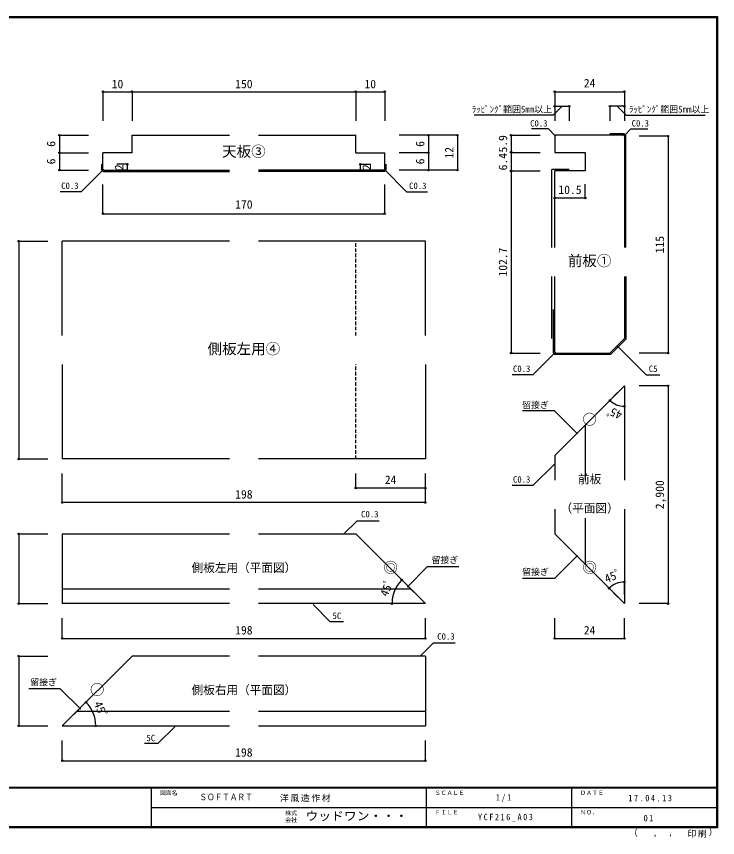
# Model space of a CAD drawing. Units: millimetres on the paper. Extents: x -195 to 195, y -143 to 140.
# Drawn here: x -46.3 to 195, y -143.1 to 139.7 of the extents above; entities that cross this region are included whole.
import ezdxf
from ezdxf.enums import TextEntityAlignment as Align

# ---------------------------------------------------------------- set-up
doc = ezdxf.new("R2010")
doc.units = ezdxf.units.MM
doc.header["$PDMODE"] = 32
doc.header["$PDSIZE"] = 0.5
doc.linetypes.add('DASHED1', pattern=[1.8, 1.2, -0.6])
for name, color, linetype in [('0-1_前板', 2, 'Continuous'), ('0-3_天板', 2, 'Continuous'), ('0-4_側板左用', 2, 'Continuous'), ('0-5_側板右用', 7, 'Continuous'), ('0-6_シート', 7, 'Continuous'), ('0-A_文字', 4, 'Continuous'), ('0-B_寸法', 7, 'Continuous'), ('F-1_枠', 6, 'Continuous'), ('F-A_文字', 7, 'Continuous')]:
    doc.layers.add(name, color=color, linetype=linetype)
doc.styles.add('HG明朝B', font='')
doc.styles.add('ＭＳ ゴシック', font='')
doc.styles.get('HG明朝B').set_extended_font_data('HG明朝B')
doc.styles.get('ＭＳ ゴシック').set_extended_font_data('MS Gothic')

msp = doc.modelspace()

# ---------------------------------------------------------------- linework, layer by layer
at = {"layer": '0-1_前板'}
for p, q in [((139.257, 98.754), (138.957, 98.454)), ((138.957, 98.454), (138.957, 92.854)), ((162.657, 98.754), (139.257, 98.754)), ((162.657, 98.754), (162.957, 98.454)), ((162.957, 98.454), (162.957, 60.104)), ((138.957, 92.854), (149.457, 92.854)), ((149.457, 92.854), (149.457, 86.454)), ((149.457, 86.454), (138.957, 86.454)), ((138.957, 60.104), (138.957, 86.454)), ((138.957, 24.054), (138.957, 50.104)), ((162.957, 50.104), (162.957, 28.754)), ((162.957, 28.754), (157.957, 23.754)), ((138.957, 24.054), (139.257, 23.754)), ((139.257, 23.754), (157.957, 23.754))]:
    msp.add_line(p, q, dxfattribs=at)
at = {"layer": '0-3_天板'}
for p, q in [((-6.534, 92.754), (-6.534, 98.754)), ((-6.534, 98.754), (26.966, 98.754)), ((36.966, 98.754), (70.466, 98.754)), ((70.466, 92.754), (70.466, 98.754)), ((-6.534, 92.754), (-16.534, 92.754)), ((-16.534, 87.054), (-16.534, 92.754)), ((70.466, 92.754), (80.466, 92.754)), ((80.466, 87.054), (80.466, 92.754)), ((-16.534, 87.054), (-16.234, 86.754)), ((-16.234, 86.754), (26.966, 86.754)), ((80.166, 86.754), (36.966, 86.754)), ((80.466, 87.054), (80.166, 86.754))]:
    msp.add_line(p, q, dxfattribs=at)
at = {"layer": '0-3_天板', "color": 7}
for p, q in [((162.957, 12.49), (162.957, -20.01)), ((138.957, -30.01), (138.957, -38.51)), ((162.957, -30.01), (162.957, -62.51)), ((162.957, -62.51), (138.957, -38.51))]:
    msp.add_line(p, q, dxfattribs=at)
msp.add_lwpolyline([(162.957, 12.49), (138.957, -11.51), (138.957, -20.01)], dxfattribs=at)
at = {"layer": '0-4_側板左用'}
for p, q in [((-30.534, 29.785), (-30.534, 62.285)), ((26.966, 62.285), (-30.534, 62.285)), ((94.466, 62.285), (36.966, 62.285)), ((94.466, 29.785), (94.466, 62.285)), ((-30.534, 19.785), (-30.534, -12.715)), ((94.466, 19.785), (94.466, -12.715)), ((26.966, -12.715), (-30.534, -12.715)), ((94.466, -12.715), (36.966, -12.715))]:
    msp.add_line(p, q, dxfattribs=at)
at = {"layer": '0-4_側板左用', "color": 7, "linetype": 'DASHED1'}
for p, q in [((70.466, 29.785), (70.466, 62.285)), ((70.466, -12.715), (70.466, 19.785))]:
    msp.add_line(p, q, dxfattribs=at)
at = {"layer": '0-4_側板左用', "color": 7}
for p, q in [((-30.534, -38.51), (26.966, -38.51)), ((-30.534, -38.51), (-30.534, -62.51)), ((36.966, -38.51), (70.466, -38.51)), ((94.466, -62.51), (70.466, -38.51)), ((26.966, -62.51), (-30.534, -62.51)), ((94.466, -62.51), (36.966, -62.51))]:
    msp.add_line(p, q, dxfattribs=at)
at = {"layer": '0-4_側板左用', "color": 4}
for p, q in [((26.966, -57.51), (-30.534, -57.51)), ((89.466, -57.51), (36.966, -57.51))]:
    msp.add_line(p, q, dxfattribs=at)
at = {"layer": '0-5_側板右用', "color": 4}
for p, q in [((149.457, -1.01), (149.457, -20.01)), ((149.457, -33.037), (149.457, -49.01)), ((-25.534, -99.594), (26.966, -99.594)), ((36.966, -99.594), (94.466, -99.594))]:
    msp.add_line(p, q, dxfattribs=at)
at = {"layer": '0-5_側板右用'}
for p, q in [((-30.534, -104.594), (-6.534, -80.594)), ((26.966, -80.594), (-6.534, -80.594)), ((94.466, -80.594), (36.966, -80.594)), ((94.466, -80.594), (94.466, -104.594)), ((-30.534, -104.594), (26.966, -104.594)), ((36.966, -104.594), (94.466, -104.594))]:
    msp.add_line(p, q, dxfattribs=at)
at = {"layer": '0-6_シート'}
for p, q in [((162.864, 99.254), (157.957, 99.254)), ((162.864, 99.254), (163.457, 98.661)), ((163.457, 60.104), (163.457, 98.661)), ((-17.034, 88.754), (-17.034, 86.847)), ((80.966, 86.847), (80.966, 88.754)), ((-16.441, 86.254), (-17.034, 86.847)), ((-16.441, 86.254), (26.966, 86.254)), ((80.373, 86.254), (36.966, 86.254)), ((80.966, 86.847), (80.373, 86.254)), ((143.957, 86.954), (137.957, 86.954)), ((137.957, 60.104), (137.957, 86.954)), ((137.957, 28.754), (137.957, 50.104)), ((138.457, 38.754), (138.457, 23.847)), ((138.457, 23.847), (139.05, 23.254))]:
    msp.add_line(p, q, dxfattribs=at)
msp.add_lwpolyline([(163.457, 50.104), (163.457, 28.547), (158.164, 23.254), (139.05, 23.254)], dxfattribs=at)
at = {"layer": '0-A_文字'}
for p, q in [((141.457, 108.754), (138.429, 105.726)), ((138.429, 105.726), (111.176, 105.726)), ((136.802, 100.909), (130.951, 100.909)), ((139.107, 98.604), (136.802, 100.909)), ((162.807, 98.604), (165.113, 100.909)), ((165.113, 100.909), (170.963, 100.909)), ((-16.384, 86.904), (-24.026, 79.261)), ((80.316, 86.904), (87.959, 79.261)), ((-24.026, 79.261), (-31.218, 79.261)), ((87.959, 79.261), (95.151, 79.261)), ((139.107, 23.904), (131.464, 16.261)), ((131.464, 16.261), (124.273, 16.261)), ((138.957, -14.365), (131.464, -21.857)), ((131.464, -21.857), (124.273, -21.857))]:
    msp.add_line(p, q, dxfattribs=at)
at = {"layer": '0-A_文字', "color": 7}
for p, q in [((138.91, 3.817), (127.853, 3.817)), ((146.799, -4.072), (138.91, 3.817)), ((66.403, -38.51), (70.956, -33.956)), ((70.956, -33.956), (78.488, -33.956)), ((92.617, -80.594), (97.171, -76.041)), ((97.171, -76.041), (104.703, -76.041))]:
    msp.add_line(p, q, dxfattribs=at)
at = {"layer": '0-A_文字'}
for points in [[(160.457, 108.754), (163.485, 105.726), (190.738, 105.726)], [(160.457, 26.254), (170.45, 16.261), (175.14, 16.261)]]:
    msp.add_lwpolyline(points, dxfattribs=at)
at = {"layer": '0-A_文字', "color": 7}
for points in [[(146.799, -45.947), (138.91, -53.836), (127.853, -53.836)], [(88.106, -56.794), (95.172, -49.728), (105.994, -49.728)], [(55.767, -62.815), (61.595, -68.644), (66.224, -68.644)], [(-24.173, -98.879), (-31.24, -91.813), (-42.062, -91.813)], [(8.165, -104.9), (2.337, -110.728), (-2.291, -110.728)]]:
    msp.add_lwpolyline(points, dxfattribs=at)
at = {"layer": '0-B_寸法', "color": 4}
for p, q in [((-16.534, 113.754), (80.466, 113.754)), ((-16.534, 113.754), (-16.534, 103.754)), ((-6.534, 113.754), (-6.534, 103.754)), ((70.466, 113.754), (70.466, 103.754)), ((80.466, 113.754), (80.466, 103.754)), ((138.957, 113.754), (162.957, 113.754)), ((138.957, 113.754), (138.957, 103.754)), ((162.957, 113.754), (162.957, 103.754)), ((138.957, 108.754), (143.957, 108.754)), ((143.957, 108.754), (143.957, 103.754)), ((162.957, 108.754), (157.957, 108.754)), ((157.957, 108.754), (157.957, 103.754)), ((-31.534, 98.754), (-31.534, 86.754)), ((-31.534, 98.754), (-21.534, 98.754)), ((105.466, 98.754), (85.466, 98.754)), ((95.466, 98.754), (95.466, 86.754)), ((105.466, 98.754), (105.466, 86.754)), ((123.957, 98.754), (123.957, 23.754)), ((123.957, 98.754), (133.957, 98.754)), ((177.957, 98.454), (167.957, 98.454)), ((177.957, 98.454), (177.957, 23.754)), ((-31.534, 92.754), (-21.534, 92.754)), ((95.466, 92.754), (85.466, 92.754)), ((123.957, 92.854), (133.957, 92.854)), ((-8.137, 88.754), (-11.761, 88.754)), ((-8.137, 86.754), (-8.137, 88.754)), ((72.07, 86.754), (72.07, 88.754)), ((72.07, 88.754), (75.693, 88.754)), ((-31.534, 86.754), (-21.534, 86.754)), ((-8.137, 86.754), (-11.761, 86.754)), ((72.07, 86.754), (75.693, 86.754)), ((105.466, 86.754), (85.466, 86.754)), ((123.957, 86.454), (133.957, 86.454)), ((-16.534, 71.754), (-16.534, 81.754)), ((80.466, 71.754), (80.466, 81.754)), ((138.957, 77.132), (138.957, 81.947)), ((149.457, 77.132), (149.457, 81.947)), ((149.457, 77.132), (138.957, 77.132)), ((-16.534, 71.754), (80.466, 71.754)), ((-45.534, 62.285), (-45.534, -12.715)), ((-45.534, 62.285), (-35.534, 62.285)), ((123.957, 23.754), (133.957, 23.754)), ((177.957, 23.754), (167.957, 23.754)), ((177.957, 12.49), (167.957, 12.49)), ((177.957, 12.49), (177.957, -62.51)), ((160.614, 10.148), (157.944, 7.477)), ((162.957, 9.177), (162.957, 5.401)), ((-45.534, -12.715), (-35.534, -12.715)), ((-30.534, -27.715), (-30.534, -17.715)), ((70.466, -22.715), (70.466, -17.715)), ((94.466, -27.715), (94.466, -17.715)), ((94.466, -22.715), (70.466, -22.715)), ((94.466, -27.715), (-30.534, -27.715)), ((-45.534, -38.51), (-45.534, -62.51)), ((-45.534, -38.51), (-35.534, -38.51)), ((90.505, -58.548), (86.319, -54.362)), ((162.957, -59.337), (162.957, -55.039)), ((160.714, -60.266), (157.675, -57.227)), ((-45.534, -62.51), (-35.534, -62.51)), ((88.864, -62.51), (82.944, -62.51)), ((177.957, -62.51), (167.957, -62.51)), ((-30.534, -74.51), (-30.534, -67.51)), ((94.466, -74.51), (94.466, -67.51)), ((138.957, -74.51), (138.957, -67.51)), ((162.957, -74.51), (162.957, -67.51)), ((-30.534, -74.51), (94.466, -74.51)), ((138.957, -74.51), (162.957, -74.51)), ((-45.534, -80.594), (-45.534, -104.594)), ((-45.534, -80.594), (-35.534, -80.594)), ((-26.572, -100.633), (-22.386, -96.447)), ((-45.534, -104.594), (-35.534, -104.594)), ((-24.931, -104.594), (-19.012, -104.594)), ((-30.534, -116.594), (-30.534, -109.594)), ((94.466, -116.594), (94.466, -109.594)), ((-30.534, -116.594), (94.466, -116.594))]:
    msp.add_line(p, q, dxfattribs=at)
for centre, radius, start, end in [((162.957, 12.49), 7.09, 225, 270), ((94.466, -62.51), 11.522, 135, 180), ((162.957, -62.51), 7.471, 90, 135), ((-30.534, -104.594), 11.522, 0, 45)]:
    msp.add_arc(centre, radius, start, end, dxfattribs=at)
at = {"layer": '0-B_寸法'}
for p in [(-16.534, 113.754), (-6.534, 113.754), (70.466, 113.754), (80.466, 113.754), (138.957, 113.754), (162.957, 113.754), (138.957, 108.754), (143.957, 108.754), (157.957, 108.754), (162.957, 108.754), (-31.534, 98.754), (95.466, 98.754), (105.466, 98.754), (123.957, 98.754), (177.957, 98.454), (-31.534, 92.754), (95.466, 92.754), (123.957, 92.854), (-8.137, 88.754), (72.07, 88.754), (-31.534, 86.754), (-8.137, 86.754), (72.07, 86.754), (95.466, 86.754), (105.466, 86.754), (123.957, 86.454), (138.957, 77.132), (149.457, 77.132), (-16.534, 71.754), (80.466, 71.754), (-45.534, 62.285), (123.957, 23.754), (177.957, 23.754), (177.957, 12.49), (157.944, 7.477), (162.957, 5.401), (-45.534, -12.715), (70.466, -22.715), (94.466, -22.715), (-30.534, -27.715), (94.466, -27.715), (-45.534, -38.51), (86.319, -54.362), (162.957, -55.039), (157.675, -57.227), (-45.534, -62.51), (82.944, -62.51), (177.957, -62.51), (-30.534, -74.51), (94.466, -74.51), (138.957, -74.51), (162.957, -74.51), (-45.534, -80.594), (-22.386, -96.447), (-45.534, -104.594), (-19.012, -104.594), (-30.534, -116.594), (94.466, -116.594)]:
    msp.add_point(p, dxfattribs=at)
at = {"layer": 'F-1_枠'}
for p, q in [((-195, 139.667), (195, 139.667)), ((-195, 139.5), (195, 139.5)), ((-195, 139.333), (195, 139.333)), ((194.667, 139.667), (194.667, -139.667)), ((194.833, 139.667), (194.833, -139.667)), ((195, 139.667), (195, -139.667)), ((195, -125.833), (-195, -125.833)), ((195, -126), (-195, -126)), ((0, -126), (0, -139.333)), ((94.667, -126), (94.667, -139.333)), ((144.667, -126), (144.667, -139.333)), ((0, -132.667), (194.667, -132.667)), ((195, -139.333), (-195, -139.333)), ((195, -139.5), (-195, -139.5)), ((195, -139.667), (-195, -139.667))]:
    msp.add_line(p, q, dxfattribs=at)

# ---------------------------------------------------------------- texts
at = {"layer": '0-A_文字', "color": 7, "style": 'ＭＳ ゴシック'}
for s, height, p in [('天板③', 3.666, (24.466, 90.254)), ('前板①', 3.666, (143.457, 52.604)), ('側板左用④', 3.666, (19.466, 22.285)), ('○', 3.666, (148.457, -2.01)), ('前板', 2.933, (146.957, -22.01)), ('（平面図）', 2.933, (140.957, -32.01)), ('◎', 3.666, (79.966, -53.01)), ('◎', 3.666, (148.457, -53.01)), ('側板左用（平面図）', 2.933, (13.966, -52.51)), ('○', 3.666, (-21.034, -95.094)), ('側板右用（平面図）', 2.933, (13.966, -94.594))]:
    msp.add_text(s, height=height, dxfattribs=at).set_placement(p, align=Align.BOTTOM_LEFT)
at = {"layer": '0-B_寸法', "style": 'ＭＳ ゴシック'}
for s, height, p in [('10', 2.933, (-13.534, 114.052)), ('150', 2.933, (28.966, 114.052)), ('10', 2.933, (73.466, 114.052)), ('24', 2.933, (148.957, 114.343)), ('ﾗｯﾋﾟﾝｸﾞ範囲5㎜以上', 2.199, (110.393, 105.914)), ('ﾗｯﾋﾟﾝｸﾞ範囲5㎜以上', 2.199, (164.521, 105.914)), ('C0.3', 2.199, (130.482, 101.097)), ('C0.3', 2.199, (165.432, 101.097)), ('C0.3', 2.199, (-30.905, 79.609)), ('C0.3', 2.199, (88.838, 79.609)), ('10.5', 2.933, (140.207, 77.632)), ('170', 2.933, (28.966, 72.588)), ('C0.3', 2.199, (124.586, 16.609)), ('C5', 2.199, (171.329, 16.609)), ('留接ぎ', 2.199, (127.701, 4.103)), ('24', 2.933, (80.466, -22.215)), ('C0.3', 2.199, (124.586, -21.509)), ('198', 2.933, (28.966, -27.215)), ('C0.3', 2.199, (72.309, -33.476)), ('留接ぎ', 2.199, (96.525, -49.248)), ('留接ぎ', 2.199, (127.701, -53.348)), ('5C', 2.199, (62.497, -68.457)), ('198', 2.933, (28.966, -74.01)), ('24', 2.933, (148.957, -74.01)), ('C0.3', 2.199, (98.524, -75.561)), ('留接ぎ', 2.199, (-41.592, -91.333)), ('5C', 2.199, (-1.564, -110.541)), ('198', 2.933, (28.966, -116.094))]:
    msp.add_text(s, height=height, dxfattribs=at).set_placement(p, align=Align.BOTTOM_LEFT)
for s, rotation, p in [('6', 90, (-32.046, 94.754)), ('6', 90, (94.954, 94.754)), ('5.9', 90, (123.457, 92.804)), ('12', 90, (104.954, 90.754)), ('6', 90, (-32.046, 88.754)), ('6', 90, (94.954, 88.754)), ('6.4', 90, (123.457, 86.654)), ('2', 90, (-8.637, 86.754)), ('2', 90, (76.57, 86.754)), ('115', 90, (177.457, 58.104)), ('102.7', 90, (123.457, 50.104)), ('45ﾟ', 157.5, (162.824, 4.33)), ('2,900', 90, (177.457, -30.01)), ('45ﾟ', 22.5, (157.135, -56.294)), ('45ﾟ', 67.5, (82.211, -60.681)), ('45ﾟ', 292.5, (-20.575, -97.222))]:
    msp.add_text(s, height=2.933, rotation=rotation, dxfattribs=at).set_placement(p, align=Align.BOTTOM_LEFT)
at = {"layer": 'F-A_文字', "style": 'ＭＳ ゴシック'}
for s, height, p in [('図面名', 1.466, (3, -128.833)), ('ＳＣＡＬＥ', 1.466, (97.667, -128.833)), ('ＤＡＴＥ', 1.466, (147.667, -128.833)), ('株式', 1.466, (46.167, -135.8)), ('ＦＩＬＥ', 1.466, (97.667, -135.5)), ('ＮＯ．', 1.466, (147.667, -135.5)), ('会社', 1.466, (46.167, -138.2)), ('（', 2.199, (164.468, -143.11)), ('）', 2.199, (191.947, -142.971)), (',', 2.199, (172.709, -143.11)), (',', 2.199, (178.007, -143.018))]:
    msp.add_text(s, height=height, dxfattribs=at).set_placement(p, align=Align.BOTTOM_LEFT)
at = {"layer": 'F-A_文字'}
for s, height, style, width, p in [('ＳＯＦＴＡＲＴ', 2.199, 'HG明朝B', 0.85, (16.667, -130.86)), ('ウッドワン・・・', 2.933, 'ＭＳ ゴシック', 1.1, (53.167, -138))]:
    msp.add_text(s, height=height, dxfattribs=dict(at, style=style, width=width)).set_placement(p, align=Align.BOTTOM_LEFT)
at = {"layer": 'F-A_文字', "char_height": 2.199, "attachment_point": 7, "style": 'ＭＳ ゴシック'}
for s, insert in [('\\T1.17;洋風造作材', (44.347, -130.833)), ('\\T1.38;\\W0.9;1/1', (118.667, -130.833)), ('\\T1.39;\\W0.85;17.04.13', (164.292, -130.583)), ('\\T1.39;\\W0.85;YCF216_A03', (112.542, -137.5)), ('\\T1.36;\\W0.9;01', (169.542, -137.5)), ('\\T1.17;印刷', (184.605, -143.064))]:
    msp.add_mtext(s, dxfattribs=dict(at, insert=insert))

doc.saveas('drawing.dxf')
